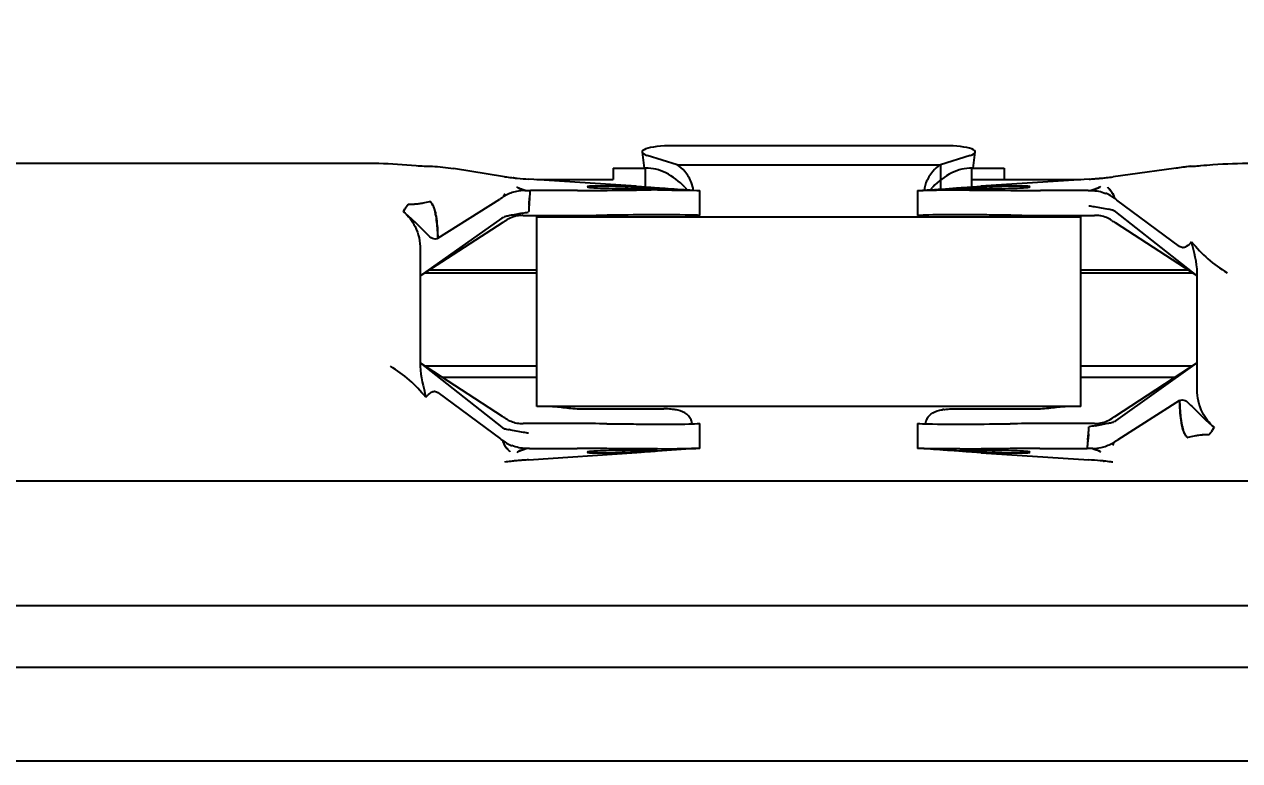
# Model space of a CAD drawing. Header units: millimetres. Extents: x 14017 to 18361, y 6223 to 10695.
# Drawn here: x 14682.3 to 14760.5, y 9711.5 to 9758.9 of the extents above; entities that cross this region are included whole.
import ezdxf

# ---------------------------------------------------------------- set-up
doc = ezdxf.new("R2010")
doc.units = ezdxf.units.MM
doc.header["$LTSCALE"] = 384.175
doc.header["$PDMODE"] = 3
doc.header["$PDSIZE"] = 8
doc.layers.get('0').update_dxf_attribs({"linetype": 'CONTINUOUS'})
doc.layers.get('Defpoints').update_dxf_attribs({"linetype": 'CONTINUOUS'})
doc.styles.get("Standard").update_dxf_attribs({"font": 'calibri.ttf'})
doc.dimstyles.get("Standard").update_dxf_attribs({"dimtxt": 43.75, "dimasz": 43.75, "dimexe": 1.5, "dimexo": 1, "dimtad": 1, "dimdsep": 46, "dimtxsty": 'Standard', "dimblk": '_FILLED', "dimblk1": '_FILLED', "dimblk2": '_FILLED', "dimcen": 0.09, "dimazin": 2, "dimtol": 1, "dimtp": 0.01, "dimtm": 0.01, "dimtfac": 1, "dimtofl": 0, "dimtmove": 0, "dimatfit": 3, "dimldrblk": '_FILLED', "dimfxl": 1, "dimtolj": 1, "dimarcsym": 0})

# ---------------------------------------------------------------- blocks, each defined once
blk = doc.blocks.new('_FILLED')
at = {"color": 0, "linetype": 'ByBlock'}
blk.add_solid([(0, 0), (-1, 0.2143), (-1, -0.2143)], dxfattribs=at)
blk = doc.blocks.new('*D318')
at = {"color": 0, "lineweight": -2}
for p, q in [((14731.806, 10042.935), (14116.23, 10042.935)), ((14117.73, 9999.185), (14117.73, 9045.253)), ((14117.73, 8045.445), (14117.73, 8999.378)), ((14306.545, 8001.695), (14116.23, 8001.695))]:
    blk.add_line(p, q, dxfattribs=at)
at = {"layer": 'Defpoints', "color": 0}
for p in [(14732.806, 10042.935), (14117.73, 8001.695), (14307.545, 8001.695)]:
    blk.add_point(p, dxfattribs=at)
at = {"color": 0, "linetype": 'ByBlock', "lineweight": -2, "xscale": 43.75, "yscale": 43.75, "zscale": 43.75}
for p, rotation in [((14117.73, 10042.935), 90), ((14117.73, 8001.695), 270)]:
    blk.add_blockref('_FILLED', p, dxfattribs=dict(at, rotation=rotation))
at = {"color": 0, "insert": (14117.73, 9022.315), "char_height": 43.75, "attachment_point": 5}
blk.add_mtext('\\A1;\\A1;C', dxfattribs=at)

msp = doc.modelspace()

# ---------------------------------------------------------------- linework, layer by layer
at = {"linetype": 'Continuous'}
for p, q in [((14741.56078, 9751.12212), (14724.05106, 9751.12212)), ((14722.08733, 9750.71012), (14722.21718, 9749.68502)), ((14724.3281, 9749.88245), (14722.41232, 9750.49463)), ((14743.19952, 9750.49463), (14741.28375, 9749.88245)), ((14743.39466, 9749.68502), (14743.52451, 9750.71012)), ((14630.46197, 9749.99762), (14704.27595, 9749.99762)), ((14713.23208, 9749.12705), (14709.93146, 9749.6566)), ((14720.21959, 9749.68502), (14720.22013, 9748.93502)), ((14720.21961, 9749.68502), (14722.30438, 9749.68502)), ((14722.30444, 9748.46764), (14722.30451, 9749.68502)), ((14724.3281, 9749.88245), (14741.28375, 9749.88245)), ((14741.28393, 9749.88242), (14741.28393, 9748.32695)), ((14743.30741, 9748.46721), (14743.30748, 9749.68502)), ((14743.30763, 9749.68502), (14745.39237, 9749.68502)), ((14745.39239, 9749.68502), (14745.39177, 9748.93502)), ((14757.38631, 9749.80214), (14752.39508, 9749.11598)), ((14713.82645, 9749.04765), (14713.78633, 9749.05217)), ((14721.70301, 9748.50853), (14714.7866, 9748.96963)), ((14715.30565, 9748.93502), (14720.22013, 9748.93502)), ((14725.35971, 9748.38567), (14725.26257, 9748.73941)), ((14740.34927, 9748.73941), (14740.25212, 9748.38567)), ((14743.31739, 9748.93502), (14750.30619, 9748.93502)), ((14750.8475, 9748.97111), (14743.87332, 9748.50617)), ((14751.81279, 9749.04907), (14751.80617, 9749.03458)), ((14717.92995, 9748.23502), (14714.89498, 9748.23502)), ((14719.83867, 9748.24591), (14720.81268, 9748.25535)), ((14720.81268, 9748.25535), (14721.28704, 9748.25985)), ((14721.28704, 9748.25985), (14721.71661, 9748.26356)), ((14725.3521, 9748.25987), (14725.63287, 9748.24371)), ((14725.35931, 9748.25933), (14725.80479, 9748.23506)), ((14725.80479, 9748.23505), (14725.80563, 9748.23502)), ((14725.80563, 9746.63502), (14725.80563, 9748.23502)), ((14739.80621, 9748.23502), (14739.80621, 9746.63502)), ((14742.53843, 9748.27126), (14742.80592, 9748.2706)), ((14744.79706, 9748.25586), (14745.80622, 9748.24597)), ((14750.78089, 9748.23502), (14747.71495, 9748.23502)), ((14751.23531, 9748.32729), (14751.22939, 9748.32516)), ((14751.23531, 9748.32729), (14751.22972, 9748.3252)), ((14752.17954, 9748.29458), (14752.17286, 9748.30212)), ((14708.94139, 9745.15847), (14712.92376, 9747.67321)), ((14712.9981, 9747.72458), (14712.92324, 9747.67784)), ((14714.84297, 9747.71244), (14714.81444, 9747.43344)), ((14714.84268, 9747.71247), (14714.84758, 9747.76109)), ((14714.84296, 9747.71244), (14714.84758, 9747.76109)), ((14756.67024, 9744.64262), (14752.63577, 9747.62235)), ((14713.04268, 9746.46442), (14707.80564, 9742.73502)), ((14714.35611, 9746.77317), (14714.39098, 9746.77932)), ((14714.77607, 9746.63506), (14714.84755, 9746.63502)), ((14714.84755, 9746.63502), (14717.92995, 9746.63502)), ((14715.30592, 9734.33502), (14715.30592, 9746.53502)), ((14715.30592, 9746.53502), (14750.30592, 9746.53502)), ((14742.80665, 9746.67061), (14742.53833, 9746.67127)), ((14745.80622, 9746.64597), (14744.79614, 9746.65587)), ((14747.71495, 9746.63502), (14750.63464, 9746.63502)), ((14750.30592, 9734.33502), (14750.30592, 9746.53502)), ((14757.80621, 9742.73502), (14752.56916, 9746.87191)), ((14707.80564, 9742.73502), (14713.12936, 9746.19545)), ((14757.8062, 9742.73502), (14752.53975, 9746.15823)), ((14707.80565, 9744.44013), (14707.80564, 9742.94328)), ((14707.80564, 9742.94328), (14707.80564, 9736.92677)), ((14708.11333, 9742.93502), (14715.30592, 9742.93502)), ((14715.30592, 9743.10169), (14708.36974, 9743.10169)), ((14757.2421, 9743.10169), (14750.30592, 9743.10169)), ((14750.30592, 9742.93502), (14757.49851, 9742.93502)), ((14757.80621, 9736.92677), (14757.80621, 9742.94328)), ((14707.80564, 9737.13502), (14713.04268, 9732.99814)), ((14707.80564, 9737.13502), (14713.0721, 9733.71182)), ((14757.80621, 9737.13502), (14752.48248, 9733.6746)), ((14752.56916, 9733.40563), (14757.80621, 9737.13502)), ((14715.30592, 9736.93502), (14708.11333, 9736.93502)), ((14715.30592, 9736.20169), (14709.24153, 9736.20169)), ((14757.49851, 9736.93502), (14750.30592, 9736.93502)), ((14756.37031, 9736.20169), (14750.30592, 9736.20169)), ((14757.8062, 9735.42991), (14757.8062, 9736.92677)), ((14708.9416, 9735.22743), (14712.97607, 9732.2477)), ((14756.67045, 9734.71158), (14752.68809, 9732.19684)), ((14750.30592, 9734.33502), (14715.30592, 9734.33502)), ((14718.30592, 9734.18106), (14723.47319, 9734.18106)), ((14742.13865, 9734.18106), (14747.30592, 9734.18106)), ((14717.89689, 9733.23502), (14714.9772, 9733.23502)), ((14719.80562, 9733.22408), (14720.8157, 9733.21418)), ((14722.8052, 9733.19944), (14723.07351, 9733.19878)), ((14725.80563, 9731.63502), (14725.80563, 9733.23502)), ((14739.80621, 9733.23502), (14739.80621, 9731.63502)), ((14750.76429, 9733.23502), (14747.6819, 9733.23502)), ((14750.83577, 9733.23499), (14750.76429, 9733.23502)), ((14751.25574, 9733.09688), (14751.22086, 9733.09073)), ((14750.76887, 9732.15761), (14750.79741, 9732.43661)), ((14713.43231, 9731.57547), (14713.43899, 9731.56793)), ((14714.37654, 9731.54276), (14714.38245, 9731.54488)), ((14714.37654, 9731.54276), (14714.38213, 9731.54485)), ((14714.83095, 9731.63502), (14717.89689, 9731.63502)), ((14720.81478, 9731.61419), (14719.80562, 9731.62408)), ((14723.07342, 9731.59878), (14722.80592, 9731.59944)), ((14739.80705, 9731.635), (14739.80621, 9731.63502)), ((14744.3248, 9731.6102), (14743.89524, 9731.60649)), ((14744.79917, 9731.61469), (14744.3248, 9731.6102)), ((14745.77317, 9731.62414), (14744.79917, 9731.61469)), ((14747.6819, 9731.63502), (14750.71686, 9731.63502)), ((14750.76889, 9732.15761), (14750.76426, 9732.10896)), ((14750.76917, 9732.15758), (14750.76426, 9732.10896)), ((14752.61375, 9732.14546), (14752.6886, 9732.1922)), ((14713.79905, 9730.82098), (14713.80567, 9730.83547)), ((14714.76435, 9730.89894), (14721.73853, 9731.36388)), ((14743.90883, 9731.36152), (14750.82525, 9730.90042)), ((14751.78539, 9730.82239), (14751.82552, 9730.81787)), ((14837.78479, 9729.53502), (14627.82705, 9729.53502)), ((14626.30592, 9721.53502), (14839.30592, 9721.53502)), ((14839.30592, 9717.53502), (14626.30592, 9717.53502)), ((14625.80592, 9711.53502), (14839.80592, 9711.53502))]:
    msp.add_line(p, q, dxfattribs=at)
msp.add_lwpolyline([(14725.63287, 9748.24371), (14725.76017, 9748.23715), (14725.80479, 9748.23505)], dxfattribs=at)
for centre, radius, start, end in [((14708.15154, 9755.75779), 5.94592, 264.0805383, 269.1087029), ((14757.42286, 9755.78098), 5.97493, 271.4451722, 276.0227292), ((14747.43424, 9799.50208), 50.64612, 273.8643367, 274.2639575), ((14748.05904, 9790.74688), 41.86873, 273.818721, 274.3023109), ((14748.94999, 9778.80655), 29.89518, 274.3160562, 274.745283), ((14748.8884, 9779.59548), 30.68654, 274.3201309, 274.7383128), ((14748.77542, 9780.92744), 32.02324, 274.7426338, 274.9120836), ((14749.07586, 9777.31711), 28.40046, 274.7411031, 274.9320721), ((14749.83792, 9768.81079), 19.86013, 274.8512462, 275.7066787), ((14749.53962, 9772.04673), 23.10973, 274.9099581, 275.6449886), ((14714.40683, 9745.86658), 2.32908, 118.4098639, 122.8020448), ((14714.10592, 9747.50173), 1.01369, 153.1351224, 157.3288583), ((14714.08306, 9747.51221), 0.98853, 153.0782586, 157.3792326), ((14714.05703, 9747.52703), 0.95863, 148.4736666, 153.1636897), ((14714.09184, 9747.50771), 0.9984, 148.5739665, 153.0762641), ((14714.59677, 9745.51309), 2.73037, 102.7928453, 118.3865097), ((14714.53355, 9745.7751), 2.46087, 89.6958546, 102.7080478), ((14714.31317, 9748.76496), 0.41373, 240.4597056, 242.6990494), ((14717.35997, 9757.27735), 9.46023, 251.1964032, 251.554), ((14714.88978, 9813.06246), 64.82743, 269.6967064, 270.0045996), ((14575.94294, 9761.79666), 139.61226, 354.2100969, 354.4256212), ((14717.70336, 9953.82737), 205.59247, 270.0631461, 270.5950924), ((14723.24224, 9903.79129), 155.44935, 269.1017412, 269.3758721), ((14717.83776, 9676.34947), 72.19743, 87.0719376, 87.6440353), ((14717.32946, 9666.03489), 82.52452, 86.6713938, 87.0853031), ((14723.85455, 9954.65385), 206.31557, 269.3597013, 269.542533), ((14723.72856, 9506.17762), 242.09429, 90.2551365, 90.4761692), ((14723.35075, 9584.06851), 164.2025, 90.095425, 90.2443329), ((14723.79598, 9748.18536), 1.57649, 2.8081567, 7.2996511), ((14741.81296, 9748.18632), 1.57348, 172.7216758, 177.2065231), ((14741.75909, 9954.4703), 206.13202, 270.4568019, 270.640351), ((14748.28475, 9665.99182), 82.56765, 92.9134226, 93.3227074), ((14742.3689, 9903.84512), 155.50318, 270.6241431, 270.8979832), ((14747.77298, 9676.37412), 72.17275, 92.3559006, 92.9266003), ((14747.94044, 9952.47248), 204.23766, 269.4012664, 269.9367414), ((14750.86156, 9778.53832), 30.30324, 269.8462222, 270.2416236), ((14751.10834, 9749.14647), 0.81389, 293.2728281, 295.7231855), ((14751.22081, 9748.91804), 0.559, 295.4384477, 296.9764934), ((14751.18357, 9748.989), 0.63937, 295.7744448, 297.1009588), ((14750.98033, 9745.72752), 2.50909, 65.8831794, 68.0530961), ((14750.98516, 9745.73908), 2.49656, 53.0316094, 65.8760415), ((14751.33036, 9747.45489), 1.19343, 29.753543, 30.2588159), ((14708.04748, 9746.35897), 1.41043, 141.9724016, 142.7475571), ((14707.99865, 9746.39692), 1.3485, 139.7714492, 142.7762539), ((14707.97343, 9746.41736), 1.31613, 139.7400465, 141.9890622), ((14707.86647, 9746.50891), 1.17526, 136.3801963, 139.7778011), ((14707.76331, 9746.60689), 1.03298, 133.3955587, 136.3667983), ((14707.11, 9752.12259), 4.76545, 269.322205, 270.8199211), ((14707.11024, 9752.1265), 4.76935, 269.3201056, 271.5719718), ((14707.10986, 9752.13419), 4.77706, 270.8195449, 271.5694595), ((14707.1099, 9752.14056), 4.78341, 271.5713369, 273.4862188), ((14707.1099, 9752.13743), 4.78031, 273.4883518, 275.5766361), ((14707.11001, 9752.13907), 4.78192, 273.486008, 274.8571402), ((14707.11058, 9752.13228), 4.7751, 274.8572335, 275.5746196), ((14707.11322, 9752.10559), 4.74829, 275.5741621, 278.9107227), ((14707.11348, 9752.10508), 4.74775, 275.5716852, 278.9084789), ((14707.12227, 9752.04793), 4.68993, 278.910556, 280.7819527), ((14707.122, 9752.04851), 4.69054, 278.9127956, 280.7840342), ((14707.14651, 9751.92794), 4.56752, 280.7647396, 286.0823589), ((14707.14624, 9751.92856), 4.56818, 280.766822, 286.0853543), ((14708.13987, 9747.15759), 0.46859, 51.1927909, 54.5240063), ((14714.09658, 9747.50701), 1.00301, 157.4021336, 161.5593093), ((14726.5472, 9746.3661), 11.78055, 175.4600573, 177.6621978), ((14728.52445, 9746.18584), 13.76608, 174.8004809, 175.3796879), ((14708.43895, 9746.08791), 1.88667, 147.0543799, 149.1255641), ((14708.41958, 9746.10151), 1.86308, 147.079161, 148.8326659), ((14720.81651, 9711.93448), 35.43429, 102.2203058, 102.4212344), ((14721.33689, 9709.52971), 37.89472, 102.0273836, 102.2196584), ((14721.80741, 9707.32469), 40.14938, 101.8429244, 102.0283895), ((14718.82273, 9721.64557), 25.5208, 101.0018972, 101.8831889), ((14718.4365, 9723.93912), 23.19576, 100.1316724, 101.1465586), ((14714.83641, 9816.91825), 70.28322, 269.6577579, 269.9508093), ((14717.70356, 9952.22726), 205.59243, 270.0630904, 270.5950367), ((14747.94021, 9950.87258), 204.23768, 269.401331, 269.936806), ((14750.64626, 9815.41854), 68.78351, 269.9903175, 270.4531721), ((14751.2051, 9744.55063), 2.08659, 88.8872354, 90.406802), ((14751.20649, 9744.58082), 2.05639, 80.2056514, 88.9095704), ((14751.21614, 9744.64367), 1.99281, 78.9104661, 80.1716189), ((14744.21657, 9709.0248), 38.81086, 77.8283174, 78.2829339), ((14723.65413, 9730.87738), 3.29435, 80.5731363, 81.9215001), ((14741.95628, 9730.88638), 3.28523, 98.1604632, 99.4253325), ((14714.3957, 9735.22638), 1.99281, 258.9104661, 260.1716189), ((14714.40535, 9735.28923), 2.05639, 260.2056514, 268.9095704), ((14714.40674, 9735.31942), 2.08659, 268.8872354, 270.406802), ((14714.96558, 9664.45151), 68.78351, 89.9903175, 90.4531721), ((14717.67163, 9528.99747), 204.23768, 89.401331, 89.936806), ((14723.97909, 9732.95188), 1.3562, 13.6375664, 16.187751), ((14722.23526, 9732.52755), 3.1509, 12.6802759, 13.659616), ((14743.37807, 9732.52718), 3.15244, 166.3403807, 167.3177392), ((14741.63277, 9732.95188), 1.35621, 163.812755, 166.3624247), ((14747.90828, 9527.64279), 205.59243, 90.0630904, 90.5950367), ((14750.77543, 9662.9518), 70.28322, 89.6577579, 89.9508093), ((14747.17535, 9755.93093), 23.19576, 280.1316724, 281.1465586), ((14746.78911, 9758.22448), 25.5208, 281.0018972, 281.8831889), ((14743.80444, 9772.54536), 40.14938, 281.8429244, 282.0283895), ((14744.27495, 9770.34034), 37.89472, 282.0273836, 282.2196584), ((14744.79533, 9767.93557), 35.43429, 282.2203058, 282.4212344), ((14721.39527, 9770.84525), 38.81086, 257.8283174, 258.2829339), ((14737.0874, 9733.68421), 13.76608, 354.8004809, 355.3796879), ((14739.06464, 9733.50395), 11.78055, 355.4600573, 357.6621978), ((14757.47197, 9732.71246), 0.46859, 231.1927909, 234.5240063), ((14758.4656, 9727.94148), 4.56818, 100.766822, 106.0853543), ((14758.46533, 9727.94211), 4.56752, 100.7647396, 106.0823589), ((14758.48985, 9727.82154), 4.69054, 98.9127956, 100.7840342), ((14758.48958, 9727.82212), 4.68993, 98.910556, 100.7819527), ((14758.49862, 9727.76446), 4.74829, 95.5741621, 98.9107227), ((14758.49836, 9727.76497), 4.74775, 95.5716852, 98.9084789), ((14758.50194, 9727.73261), 4.78031, 93.4883518, 95.576636), ((14758.50126, 9727.73777), 4.7751, 94.8572335, 95.5746196), ((14758.50183, 9727.73098), 4.78192, 93.486008, 94.8571402), ((14758.50194, 9727.72949), 4.78341, 91.5713369, 93.4862188), ((14758.50161, 9727.74355), 4.76935, 89.3201056, 91.5719718), ((14758.50198, 9727.73586), 4.77706, 90.8195449, 91.5694595), ((14758.50184, 9727.74746), 4.76545, 89.322205, 90.8199211), ((14757.84854, 9733.26316), 1.03298, 313.3955587, 316.3667983), ((14757.74537, 9733.36114), 1.17526, 316.3801963, 319.7778011), ((14757.61319, 9733.47312), 1.3485, 319.7714492, 322.7762539), ((14757.63841, 9733.45268), 1.31613, 319.7400465, 321.9890622), ((14757.56436, 9733.51108), 1.41043, 321.9724016, 322.7475571), ((14757.1729, 9733.78213), 1.88667, 327.0543799, 329.1255641), ((14757.19227, 9733.76854), 1.86308, 327.079161, 328.8326659), ((14714.62668, 9734.13097), 2.49656, 233.0316094, 245.8760415), ((14714.28148, 9732.41516), 1.19343, 209.753543, 210.2588159), ((14714.63151, 9734.14252), 2.50909, 245.8831794, 248.0530961), ((14714.75028, 9701.33173), 30.30324, 89.8462222, 90.2416236), ((14717.6714, 9527.39757), 204.23766, 89.4012664, 89.9367414), ((14723.24294, 9576.02493), 155.50318, 90.6241431, 90.8979832), ((14723.85275, 9525.39974), 206.13202, 90.4568019, 90.640351), ((14742.26109, 9895.80154), 164.2025, 270.095425, 270.2443329), ((14741.88328, 9973.69242), 242.09429, 270.2551365, 270.4761692), ((14741.7573, 9525.2162), 206.31557, 89.3597013, 89.542533), ((14742.3696, 9576.07876), 155.44935, 89.1017412, 89.3758721), ((14747.90848, 9526.04268), 205.59247, 90.0631461, 90.5950924), ((14750.72207, 9666.80759), 64.82743, 89.6967064, 90.0045996), ((14889.6689, 9718.07339), 139.61226, 174.2100969, 174.4256212), ((14751.0783, 9734.09495), 2.46087, 269.6958546, 282.7080478), ((14748.25187, 9722.5927), 9.46023, 71.1964032, 71.554), ((14751.29867, 9731.10509), 0.41373, 60.4597056, 62.6990494), ((14751.01507, 9734.35695), 2.73037, 282.7928453, 298.3865096), ((14751.20501, 9734.00347), 2.32908, 298.4098639, 302.8020448), ((14751.52, 9732.36234), 0.9984, 328.5739665, 333.0762641), ((14751.55482, 9732.34302), 0.95863, 328.4736666, 333.1636897), ((14751.52878, 9732.35784), 0.98853, 333.0782586, 337.3792326), ((14751.50592, 9732.36832), 1.01369, 333.1351224, 337.3288583), ((14751.51526, 9732.36304), 1.00301, 337.4021336, 341.5593093), ((14716.07222, 9707.82332), 23.10973, 94.9099581, 95.6449886), ((14715.77392, 9711.05926), 19.86013, 94.8512462, 95.7066787), ((14716.53598, 9702.55294), 28.40046, 94.7411031, 94.9320721), ((14716.83642, 9698.94261), 32.02324, 94.7426338, 94.9120836), ((14714.42827, 9730.88105), 0.63937, 115.7744448, 117.1009588), ((14714.39103, 9730.95201), 0.559, 115.4384477, 116.9764934), ((14714.5035, 9730.72357), 0.81389, 113.2728281, 115.7231855), ((14716.72344, 9700.27456), 30.68654, 94.3201309, 94.7383128), ((14716.66185, 9701.0635), 29.89518, 94.3160562, 94.745283), ((14717.5528, 9689.12317), 41.86873, 93.818721, 94.3023109), ((14718.17761, 9680.36797), 50.64612, 93.8643367, 94.2639575), ((14717.83886, 9803.49593), 72.17275, 272.3559006, 272.9266003), ((14717.3271, 9813.87823), 82.56765, 272.9134226, 273.3227074), ((14748.28238, 9813.83516), 82.52452, 266.6713938, 267.0853031), ((14747.77408, 9803.52058), 72.19743, 267.0719376, 267.6440353)]:
    msp.add_arc(centre, radius, start, end, dxfattribs=at)
for centre, major_axis, start_param, end_param in [((14724.10332, 9750.7101), (2.01666, -0.01114), 1.59783773, 3.7189719), ((14741.50853, 9750.7101), (2.01666, 0.01114), -0.57737925, 1.54375492)]:
    msp.add_ellipse(centre, major_axis=major_axis, ratio=0.20423209, start_param=start_param, end_param=end_param, dxfattribs=at)
for points, knots in [([(14704.27595, 9749.99762), (14704.56486, 9749.99761), (14705.65367, 9749.98555), (14706.74256, 9749.9259), (14707.53834, 9749.8436)], [0, 0, 0, 0, 0.26531562, 1, 1, 1, 1]), ([(14708.05905, 9749.81259), (14708.2329, 9749.80993), (14708.85917, 9749.78958), (14709.48445, 9749.72834), (14709.93146, 9749.6566)], [0, 0, 0, 0, 0.27747835, 1, 1, 1, 1]), ([(14724.8198, 9748.45764), (14724.46926, 9748.82278), (14723.87973, 9749.28936), (14722.97988, 9749.63023), (14722.52831, 9749.68398), (14722.3043, 9749.68502)], [0, 0, 0, 0, 0.52968955, 0.76557833, 1, 1, 1, 1]), ([(14725.26257, 9748.73941), (14725.1461, 9748.9981), (14724.90259, 9749.43801), (14724.52197, 9749.78865), (14724.3281, 9749.88245)], [0, 0, 0, 0, 0.56845659, 1, 1, 1, 1]), ([(14741.28375, 9749.88245), (14741.08987, 9749.78865), (14740.70925, 9749.43801), (14740.46574, 9748.9981), (14740.34927, 9748.73941)], [0, 0, 0, 0, 0.43154341, 1, 1, 1, 1]), ([(14743.30763, 9749.68502), (14742.86499, 9749.68315), (14741.90592, 9749.43532), (14741.1451, 9748.82552), (14740.79205, 9748.45756)], [0, 0, 0, 0, 0.46467317, 1, 1, 1, 1]), ([(14758.04977, 9749.83905), (14758.30486, 9749.86591), (14759.40418, 9749.96351), (14760.50862, 9749.9976), (14761.35563, 9749.99762)], [0, 0, 0, 0, 0.23244302, 1, 1, 1, 1]), ([(14713.23208, 9749.12705), (14713.27266, 9749.12055), (14713.45694, 9749.0928), (14713.64191, 9749.07001), (14713.78606, 9749.05217)], [0, 0, 0, 0, 0.22053106, 1, 1, 1, 1]), ([(14713.82619, 9749.04767), (14713.89973, 9749.04029), (14714.21951, 9749.01009), (14714.53984, 9748.98609), (14714.78658, 9748.96963)], [0, 0, 0, 0, 0.23010615, 1, 1, 1, 1]), ([(14751.81279, 9749.04911), (14751.86644, 9749.05472), (14752.06074, 9749.07514), (14752.25497, 9749.09672), (14752.39508, 9749.11598)], [0, 0, 0, 0, 0.27610838, 1, 1, 1, 1]), ([(14714.03405, 9748.47548), (14714.03981, 9748.46194), (14714.06271, 9748.43416), (14714.09195, 9748.41496), (14714.1094, 9748.40497)], [0, 0, 0, 0, 0.42255047, 1, 1, 1, 1]), ([(14714.10919, 9748.40501), (14714.09173, 9748.41491), (14714.06255, 9748.43419), (14714.03993, 9748.46202), (14714.03406, 9748.47548)], [0, 0, 0, 0, 0.57741728, 1, 1, 1, 1]), ([(14714.1094, 9748.40497), (14714.11597, 9748.40121), (14714.12982, 9748.39376), (14714.14395, 9748.38687), (14714.15133, 9748.38342)], [0, 0, 0, 0, 0.48184768, 1, 1, 1, 1]), ([(14714.15243, 9748.38339), (14714.14741, 9748.38565), (14714.13767, 9748.39015), (14714.12805, 9748.39491), (14714.12341, 9748.39731)], [0, 0, 0, 0, 0.5129658, 1, 1, 1, 1]), ([(14718.55567, 9748.47798), (14718.55557, 9748.46232), (14718.64223, 9748.45807), (14718.74283, 9748.4334), (14718.96255, 9748.42116), (14719.3601, 9748.39544), (14719.98931, 9748.37655), (14720.51821, 9748.36561), (14720.80552, 9748.36104)], [0, 0, 0, 0, 0.02081287, 0.07808968, 0.17047411, 0.29457514, 0.61804824, 1, 1, 1, 1]), ([(14720.80564, 9748.48587), (14720.51872, 9748.49761), (14719.99025, 9748.51508), (14719.36088, 9748.52608), (14718.96303, 9748.51804), (14718.74293, 9748.51475), (14718.64262, 9748.49475), (14718.55577, 9748.4934), (14718.55567, 9748.47798)], [0, 0, 0, 0, 0.38210799, 0.70590307, 0.83009414, 0.92238065, 0.97948194, 1, 1, 1, 1]), ([(14721.70301, 9748.50853), (14721.81611, 9748.50099), (14722.25081, 9748.47169), (14722.68544, 9748.44136), (14723.00698, 9748.41876)], [0, 0, 0, 0, 0.26016553, 1, 1, 1, 1]), ([(14723.05558, 9748.35013), (14723.05593, 9748.37135), (14722.92338, 9748.3442), (14722.78896, 9748.39218), (14722.47236, 9748.39287), (14722.2514, 9748.4126), (14722.12104, 9748.42018)], [0, 0, 0, 0, 0.06789957, 0.2655543, 0.58213726, 1, 1, 1, 1]), ([(14722.20728, 9748.34485), (14722.32618, 9748.34391), (14722.52725, 9748.34822), (14722.81443, 9748.32912), (14722.93675, 9748.3632), (14723.05527, 9748.33123), (14723.05558, 9748.35013)], [0, 0, 0, 0, 0.42033861, 0.73670859, 0.9331728, 1, 1, 1, 1]), ([(14723.00698, 9748.41876), (14723.25513, 9748.40133), (14724.03909, 9748.34607), (14724.82312, 9748.29133), (14725.35931, 9748.25933)], [0, 0, 0, 0, 0.31653293, 1, 1, 1, 1]), ([(14723.07728, 9748.27078), (14723.42418, 9748.27135), (14724.33368, 9748.2687), (14725.24349, 9748.25902), (14725.80563, 9748.23502)], [0, 0, 0, 0, 0.38139895, 1, 1, 1, 1]), ([(14739.80621, 9748.23502), (14740.04868, 9748.23502), (14740.95882, 9748.28223), (14741.87004, 9748.27233), (14742.53843, 9748.27126)], [0, 0, 0, 0, 0.26619858, 1, 1, 1, 1]), ([(14739.80621, 9748.23502), (14739.82704, 9748.23599), (14739.97107, 9748.24307), (14740.11503, 9748.2513), (14740.23817, 9748.25865)], [0, 0, 0, 0, 0.14459377, 1, 1, 1, 1]), ([(14740.23817, 9748.25865), (14740.37639, 9748.26689), (14741.14706, 9748.31531), (14741.91727, 9748.37064), (14742.54943, 9748.41503)], [0, 0, 0, 0, 0.17931768, 1, 1, 1, 1]), ([(14742.54943, 9748.41503), (14742.65481, 9748.42243), (14743.09607, 9748.45337), (14743.53737, 9748.48377), (14743.87332, 9748.50617)], [0, 0, 0, 0, 0.23883011, 1, 1, 1, 1]), ([(14743.49915, 9748.42066), (14743.36769, 9748.41303), (14743.14481, 9748.39314), (14742.8254, 9748.39251), (14742.68973, 9748.34406), (14742.55592, 9748.37155), (14742.55627, 9748.35014)], [0, 0, 0, 0, 0.41766115, 0.73429112, 0.9320603, 1, 1, 1, 1]), ([(14742.55627, 9748.35014), (14742.55657, 9748.33128), (14742.6748, 9748.36315), (14742.7968, 9748.32915), (14743.08329, 9748.34819), (14743.28388, 9748.3439), (14743.4025, 9748.34484)], [0, 0, 0, 0, 0.06681288, 0.26325291, 0.57961758, 1, 1, 1, 1]), ([(14742.80592, 9748.2706), (14742.96314, 9748.27008), (14743.62686, 9748.26693), (14744.29057, 9748.26084), (14744.79706, 9748.25586)], [0, 0, 0, 0, 0.23686929, 1, 1, 1, 1]), ([(14747.05617, 9748.47798), (14747.05608, 9748.49339), (14746.96923, 9748.49475), (14746.86895, 9748.51475), (14746.64885, 9748.51804), (14746.251, 9748.52608), (14745.62161, 9748.51508), (14745.09313, 9748.49761), (14744.8062, 9748.48587)], [0, 0, 0, 0, 0.02051187, 0.07760533, 0.16988529, 0.29407731, 0.617887, 1, 1, 1, 1]), ([(14744.80632, 9748.36103), (14745.09365, 9748.36561), (14745.62257, 9748.37655), (14746.25179, 9748.39544), (14746.64933, 9748.42116), (14746.86903, 9748.4334), (14746.96963, 9748.45807), (14747.05626, 9748.46232), (14747.05617, 9748.47798)], [0, 0, 0, 0, 0.38197825, 0.70544569, 0.82954608, 0.92191888, 0.97918956, 1, 1, 1, 1]), ([(14751.12795, 9748.29043), (14751.1445, 9748.29634), (14751.17824, 9748.30789), (14751.21205, 9748.31926), (14751.22918, 9748.32505)], [0, 0, 0, 0, 0.49292912, 1, 1, 1, 1]), ([(14752.04386, 9748.4485), (14752.05018, 9748.43832), (14752.09192, 9748.38367), (14752.14101, 9748.33558), (14752.17942, 9748.29402)], [0, 0, 0, 0, 0.17474358, 1, 1, 1, 1]), ([(14706.92481, 9747.21274), (14706.91287, 9747.19705), (14706.8892, 9747.16457), (14706.86678, 9747.13122), (14706.85566, 9747.11406)], [0, 0, 0, 0, 0.49094954, 1, 1, 1, 1]), ([(14706.85567, 9747.11397), (14706.86681, 9747.13114), (14706.88926, 9747.16449), (14706.91293, 9747.19698), (14706.92487, 9747.21267)], [0, 0, 0, 0, 0.509349, 1, 1, 1, 1]), ([(14707.05362, 9747.35747), (14707.03899, 9747.34369), (14707.00997, 9747.3146), (14706.98263, 9747.28393), (14706.96907, 9747.26792)], [0, 0, 0, 0, 0.48928115, 1, 1, 1, 1]), ([(14708.41193, 9747.53922), (14708.41664, 9747.53584), (14708.42628, 9747.52921), (14708.43565, 9747.52219), (14708.44015, 9747.51837)], [0, 0, 0, 0, 0.49533253, 1, 1, 1, 1]), ([(14708.64529, 9747.22578), (14708.63057, 9747.25851), (14708.57606, 9747.36752), (14708.50078, 9747.46871), (14708.43354, 9747.52274)], [0, 0, 0, 0, 0.2938407, 1, 1, 1, 1]), ([(14708.59925, 9747.31849), (14708.60889, 9747.30111), (14708.62784, 9747.26465), (14708.64492, 9747.22727), (14708.65328, 9747.2078)], [0, 0, 0, 0, 0.48401181, 1, 1, 1, 1]), ([(14708.79398, 9746.72084), (14708.78426, 9746.77039), (14708.7472, 9746.94194), (14708.69662, 9747.11163), (14708.64529, 9747.22578)], [0, 0, 0, 0, 0.28746237, 1, 1, 1, 1]), ([(14708.65328, 9747.2078), (14708.66068, 9747.19056), (14708.67515, 9747.15483), (14708.68834, 9747.11861), (14708.69482, 9747.09993)], [0, 0, 0, 0, 0.48681539, 1, 1, 1, 1]), ([(14713.17056, 9747.89244), (14713.16586, 9747.88118), (14713.1569, 9747.85862), (14713.14883, 9747.83574), (14713.14507, 9747.82429)], [0, 0, 0, 0, 0.50319787, 1, 1, 1, 1]), ([(14750.83523, 9747.26085), (14750.94573, 9747.24096), (14751.36826, 9747.17155), (14751.78902, 9747.09147), (14752.09826, 9747.02693)], [0, 0, 0, 0, 0.26221783, 1, 1, 1, 1]), ([(14706.72132, 9746.87242), (14707.03191, 9746.61292), (14707.60583, 9745.87042), (14707.80568, 9744.94459), (14707.80565, 9744.44013)], [0, 0, 0, 0, 0.44515946, 1, 1, 1, 1]), ([(14708.94139, 9745.15846), (14708.84064, 9745.09476), (14708.55058, 9745.11238), (14708.20363, 9745.47004), (14707.77346, 9745.90274), (14707.25728, 9746.41143), (14706.89992, 9746.72326), (14706.72134, 9746.87243)], [0, 0, 0, 0, 0.12345733, 0.25074133, 0.50885681, 0.75900824, 1, 1, 1, 1]), ([(14708.79391, 9746.72039), (14708.80474, 9746.66561), (14708.84896, 9746.417), (14708.87678, 9746.16573), (14708.89366, 9745.96985)], [0, 0, 0, 0, 0.22119993, 1, 1, 1, 1]), ([(14708.89368, 9745.96993), (14708.88733, 9746.04), (14708.86249, 9746.29129), (14708.82905, 9746.54205), (14708.79398, 9746.72084)], [0, 0, 0, 0, 0.27857476, 1, 1, 1, 1]), ([(14714.41659, 9746.63628), (14714.31411, 9746.6368), (14713.92587, 9746.61032), (14713.5463, 9746.46849), (14713.30717, 9746.31155)], [0, 0, 0, 0, 0.2637698, 1, 1, 1, 1]), ([(14716.3041, 9746.53502), (14716.47027, 9746.53635), (14716.82625, 9746.57375), (14717.18031, 9746.61749), (14717.37017, 9746.6371)], [0, 0, 0, 0, 0.46540868, 1, 1, 1, 1]), ([(14725.80563, 9746.63502), (14725.59854, 9746.64387), (14723.60993, 9746.69487), (14721.62039, 9746.66245), (14719.83867, 9746.64591)], [0, 0, 0, 0, 0.1042102, 1, 1, 1, 1]), ([(14742.53833, 9746.67127), (14741.86997, 9746.67234), (14740.95878, 9746.68222), (14740.04867, 9746.63502), (14739.80621, 9746.63502)], [0, 0, 0, 0, 0.73380182, 1, 1, 1, 1]), ([(14744.79614, 9746.65587), (14744.62292, 9746.65757), (14743.95976, 9746.66395), (14743.29659, 9746.66898), (14742.80665, 9746.67061)], [0, 0, 0, 0, 0.26121501, 1, 1, 1, 1]), ([(14748.24348, 9746.63703), (14748.43296, 9746.61762), (14748.78638, 9746.57354), (14749.14177, 9746.53635), (14749.30774, 9746.53502)], [0, 0, 0, 0, 0.53435978, 1, 1, 1, 1]), ([(14708.89366, 9745.96985), (14708.89907, 9745.90704), (14708.92293, 9745.63714), (14708.91477, 9745.36466), (14708.94139, 9745.15846)], [0, 0, 0, 0, 0.23265786, 1, 1, 1, 1]), ([(14708.94139, 9745.15846), (14708.93948, 9745.23087), (14708.92997, 9745.5017), (14708.91158, 9745.77219), (14708.89368, 9745.96993)], [0, 0, 0, 0, 0.26730089, 1, 1, 1, 1]), ([(14757.44965, 9744.93407), (14757.33825, 9744.82483), (14757.18868, 9744.6493), (14756.88516, 9744.52366), (14756.73347, 9744.59593), (14756.67017, 9744.64267)], [0, 0, 0, 0, 0.50680351, 0.74439161, 1, 1, 1, 1]), ([(14757.44964, 9744.93407), (14757.77999, 9744.54899), (14758.45675, 9743.78747), (14759.29989, 9743.21448), (14759.72551, 9742.94328)], [0, 0, 0, 0, 0.50132588, 1, 1, 1, 1]), ([(14708.1622, 9734.93598), (14707.83185, 9735.32105), (14707.15509, 9736.08258), (14706.31195, 9736.65557), (14705.88634, 9736.92677)], [0, 0, 0, 0, 0.50132588, 1, 1, 1, 1]), ([(14758.89052, 9732.99763), (14758.57993, 9733.25713), (14758.00601, 9733.99962), (14757.80616, 9734.92546), (14757.8062, 9735.42991)], [0, 0, 0, 0, 0.44515946, 1, 1, 1, 1]), ([(14708.1622, 9734.93598), (14708.27359, 9735.04521), (14708.42317, 9735.22075), (14708.72668, 9735.34639), (14708.87837, 9735.27412), (14708.94168, 9735.22738)], [0, 0, 0, 0, 0.50680351, 0.74439161, 1, 1, 1, 1]), ([(14756.67045, 9734.71159), (14756.77121, 9734.77529), (14757.06127, 9734.75767), (14757.40821, 9734.40001), (14757.83838, 9733.9673), (14758.35457, 9733.45862), (14758.71192, 9733.14678), (14758.8905, 9732.99762)], [0, 0, 0, 0, 0.12345733, 0.25074133, 0.50885681, 0.75900824, 1, 1, 1, 1]), ([(14756.71818, 9733.9002), (14756.71277, 9733.96301), (14756.68891, 9734.23291), (14756.69708, 9734.50539), (14756.67045, 9734.71159)], [0, 0, 0, 0, 0.23265786, 1, 1, 1, 1]), ([(14756.67045, 9734.71159), (14756.67236, 9734.63918), (14756.68187, 9734.36835), (14756.70026, 9734.09786), (14756.71816, 9733.90012)], [0, 0, 0, 0, 0.26730089, 1, 1, 1, 1]), ([(14716.3041, 9734.33502), (14716.44896, 9734.33387), (14716.75815, 9734.30444), (14717.42186, 9734.22151), (14717.94641, 9734.18106), (14718.30592, 9734.18106)], [0, 0, 0, 0, 0.21641425, 0.46293416, 1, 1, 1, 1]), ([(14724.11709, 9734.13904), (14724.06481, 9734.14647), (14723.85107, 9734.17185), (14723.63558, 9734.18106), (14723.47319, 9734.18106)], [0, 0, 0, 0, 0.24540141, 1, 1, 1, 1]), ([(14725.28151, 9733.32997), (14725.25295, 9733.42825), (14725.17292, 9733.6164), (14724.8919, 9733.92509), (14724.59012, 9734.03912), (14724.38696, 9734.08821)], [0, 0, 0, 0, 0.24968487, 0.4901195, 1, 1, 1, 1]), ([(14740.33033, 9733.32995), (14740.3589, 9733.42827), (14740.43896, 9733.61648), (14740.72013, 9733.92523), (14741.02203, 9734.03923), (14741.22527, 9734.08831)], [0, 0, 0, 0, 0.24967637, 0.49010448, 1, 1, 1, 1]), ([(14741.48995, 9734.13835), (14741.5426, 9734.14591), (14741.75792, 9734.17172), (14741.97503, 9734.18106), (14742.13865, 9734.18106)], [0, 0, 0, 0, 0.24533257, 1, 1, 1, 1]), ([(14747.30592, 9734.18106), (14747.66544, 9734.18106), (14748.19004, 9734.22114), (14748.85369, 9734.30465), (14749.16289, 9734.33387), (14749.30774, 9734.33502)], [0, 0, 0, 0, 0.53707234, 0.78360617, 1, 1, 1, 1]), ([(14756.71816, 9733.90012), (14756.72451, 9733.83005), (14756.74935, 9733.57876), (14756.78279, 9733.328), (14756.81786, 9733.14921)], [0, 0, 0, 0, 0.27857476, 1, 1, 1, 1]), ([(14756.81793, 9733.14966), (14756.8071, 9733.20444), (14756.76289, 9733.45304), (14756.73506, 9733.70431), (14756.71818, 9733.9002)], [0, 0, 0, 0, 0.22119993, 1, 1, 1, 1]), ([(14720.8157, 9733.21418), (14720.98893, 9733.21248), (14721.65208, 9733.2061), (14722.31525, 9733.20107), (14722.8052, 9733.19944)], [0, 0, 0, 0, 0.26121501, 1, 1, 1, 1]), ([(14723.07351, 9733.19878), (14723.74188, 9733.19771), (14724.65306, 9733.18782), (14725.56317, 9733.23502), (14725.80563, 9733.23502)], [0, 0, 0, 0, 0.73380182, 1, 1, 1, 1]), ([(14739.80621, 9733.23502), (14740.01331, 9733.22618), (14742.00191, 9733.17518), (14743.99145, 9733.20759), (14745.77317, 9733.22414)], [0, 0, 0, 0, 0.1042102, 1, 1, 1, 1]), ([(14751.19525, 9733.23376), (14751.29773, 9733.23324), (14751.68597, 9733.25973), (14752.06554, 9733.40156), (14752.30468, 9733.5585)], [0, 0, 0, 0, 0.2637698, 1, 1, 1, 1]), ([(14756.81786, 9733.14921), (14756.82758, 9733.09966), (14756.86464, 9732.92811), (14756.91522, 9732.75841), (14756.96655, 9732.64427)], [0, 0, 0, 0, 0.28746237, 1, 1, 1, 1]), ([(14714.77661, 9732.60919), (14714.66611, 9732.62909), (14714.24358, 9732.6985), (14713.82282, 9732.77857), (14713.51358, 9732.84312)], [0, 0, 0, 0, 0.26221783, 1, 1, 1, 1]), ([(14756.95857, 9732.66225), (14756.95117, 9732.67949), (14756.93669, 9732.71522), (14756.9235, 9732.75144), (14756.91702, 9732.77012)], [0, 0, 0, 0, 0.48681539, 1, 1, 1, 1]), ([(14757.0126, 9732.55156), (14757.00296, 9732.56894), (14756.98401, 9732.6054), (14756.96693, 9732.64277), (14756.95857, 9732.66225)], [0, 0, 0, 0, 0.48401181, 1, 1, 1, 1]), ([(14756.96655, 9732.64427), (14756.98128, 9732.61154), (14757.03578, 9732.50253), (14757.11106, 9732.40134), (14757.17831, 9732.3473)], [0, 0, 0, 0, 0.2938407, 1, 1, 1, 1]), ([(14757.19991, 9732.33083), (14757.1952, 9732.3342), (14757.18557, 9732.34083), (14757.17619, 9732.34786), (14757.17169, 9732.35168)], [0, 0, 0, 0, 0.49533253, 1, 1, 1, 1]), ([(14758.55822, 9732.51258), (14758.57285, 9732.52636), (14758.60187, 9732.55545), (14758.62922, 9732.58612), (14758.64278, 9732.60212)], [0, 0, 0, 0, 0.48928115, 1, 1, 1, 1]), ([(14758.75617, 9732.75608), (14758.74503, 9732.73891), (14758.72259, 9732.70556), (14758.69891, 9732.67307), (14758.68697, 9732.65738)], [0, 0, 0, 0, 0.509349, 1, 1, 1, 1]), ([(14758.68703, 9732.6573), (14758.69897, 9732.673), (14758.72264, 9732.70548), (14758.74506, 9732.73883), (14758.75618, 9732.75599)], [0, 0, 0, 0, 0.49094954, 1, 1, 1, 1]), ([(14713.56798, 9731.42155), (14713.56166, 9731.43172), (14713.51992, 9731.48637), (14713.47083, 9731.53447), (14713.43242, 9731.57603)], [0, 0, 0, 0, 0.17474358, 1, 1, 1, 1]), ([(14714.4839, 9731.57962), (14714.46734, 9731.57371), (14714.4336, 9731.56216), (14714.3998, 9731.55079), (14714.38266, 9731.545)], [0, 0, 0, 0, 0.49292912, 1, 1, 1, 1]), ([(14720.80552, 9731.50902), (14720.51819, 9731.50444), (14719.98928, 9731.4935), (14719.36005, 9731.47461), (14718.96251, 9731.44888), (14718.74281, 9731.43665), (14718.64221, 9731.41197), (14718.55558, 9731.40773), (14718.55567, 9731.39207)], [0, 0, 0, 0, 0.38197825, 0.70544569, 0.82954608, 0.92191888, 0.97918956, 1, 1, 1, 1]), ([(14722.80592, 9731.59944), (14722.64871, 9731.59997), (14721.98498, 9731.60312), (14721.32127, 9731.60921), (14720.81478, 9731.61419)], [0, 0, 0, 0, 0.23686929, 1, 1, 1, 1]), ([(14722.11269, 9731.44938), (14722.24415, 9731.45702), (14722.46703, 9731.4769), (14722.78644, 9731.47754), (14722.92211, 9731.52599), (14723.05592, 9731.4985), (14723.05558, 9731.51991)], [0, 0, 0, 0, 0.41766115, 0.73429112, 0.9320603, 1, 1, 1, 1]), ([(14723.05558, 9731.51991), (14723.05527, 9731.53876), (14722.93705, 9731.5069), (14722.81505, 9731.54089), (14722.52856, 9731.52185), (14722.32796, 9731.52615), (14722.20934, 9731.52521)], [0, 0, 0, 0, 0.06681288, 0.26325291, 0.57961758, 1, 1, 1, 1]), ([(14725.80563, 9731.63502), (14725.70765, 9731.63049), (14724.79264, 9731.57991), (14723.87869, 9731.51234), (14723.06241, 9731.45502)], [0, 0, 0, 0, 0.10704154, 1, 1, 1, 1]), ([(14725.80563, 9731.63502), (14725.56316, 9731.63502), (14724.65302, 9731.58782), (14723.74181, 9731.59771), (14723.07342, 9731.59878)], [0, 0, 0, 0, 0.26619858, 1, 1, 1, 1]), ([(14742.53457, 9731.59926), (14742.18766, 9731.5987), (14741.27816, 9731.60135), (14740.36836, 9731.61102), (14739.80621, 9731.63502)], [0, 0, 0, 0, 0.38139895, 1, 1, 1, 1]), ([(14742.60487, 9731.45128), (14742.22286, 9731.47813), (14741.29052, 9731.54264), (14740.3582, 9731.61096), (14739.80706, 9731.63499)], [0, 0, 0, 0, 0.40974036, 1, 1, 1, 1]), ([(14742.55626, 9731.51991), (14742.55591, 9731.4987), (14742.68846, 9731.52585), (14742.82289, 9731.47787), (14743.13949, 9731.47718), (14743.36045, 9731.45745), (14743.4908, 9731.44987)], [0, 0, 0, 0, 0.06789957, 0.2655543, 0.58213726, 1, 1, 1, 1]), ([(14743.40456, 9731.5252), (14743.28567, 9731.52614), (14743.08459, 9731.52183), (14742.79741, 9731.54093), (14742.67509, 9731.50684), (14742.55657, 9731.53881), (14742.55626, 9731.51991)], [0, 0, 0, 0, 0.42033861, 0.73670859, 0.9331728, 1, 1, 1, 1]), ([(14747.05617, 9731.39207), (14747.05627, 9731.40773), (14746.96961, 9731.41197), (14746.86902, 9731.43665), (14746.64929, 9731.44888), (14746.25174, 9731.47461), (14745.62253, 9731.4935), (14745.09363, 9731.50444), (14744.80632, 9731.50901)], [0, 0, 0, 0, 0.02081287, 0.07808968, 0.17047411, 0.29457514, 0.61804824, 1, 1, 1, 1]), ([(14751.45941, 9731.48666), (14751.46443, 9731.4844), (14751.47417, 9731.4799), (14751.48379, 9731.47513), (14751.48844, 9731.47273)], [0, 0, 0, 0, 0.5129658, 1, 1, 1, 1]), ([(14751.50244, 9731.46508), (14751.49587, 9731.46884), (14751.48202, 9731.47629), (14751.46789, 9731.48318), (14751.46051, 9731.48663)], [0, 0, 0, 0, 0.48184768, 1, 1, 1, 1]), ([(14752.44128, 9731.97761), (14752.44599, 9731.98887), (14752.45494, 9732.01142), (14752.46301, 9732.03431), (14752.46677, 9732.04576)], [0, 0, 0, 0, 0.50319787, 1, 1, 1, 1]), ([(14713.79905, 9730.82094), (14713.7454, 9730.81533), (14713.5511, 9730.79491), (14713.35688, 9730.77333), (14713.21677, 9730.75407)], [0, 0, 0, 0, 0.27610838, 1, 1, 1, 1]), ([(14718.55567, 9731.39207), (14718.55576, 9731.37666), (14718.64261, 9731.37529), (14718.7429, 9731.3553), (14718.96299, 9731.35201), (14719.36084, 9731.34397), (14719.99023, 9731.35496), (14720.51871, 9731.37244), (14720.80564, 9731.38418)], [0, 0, 0, 0, 0.02051187, 0.07760533, 0.16988529, 0.29407731, 0.617887, 1, 1, 1, 1]), ([(14723.06241, 9731.45502), (14722.95703, 9731.44762), (14722.51577, 9731.41668), (14722.07448, 9731.38628), (14721.73853, 9731.36388)], [0, 0, 0, 0, 0.23883011, 1, 1, 1, 1]), ([(14743.90883, 9731.36152), (14743.79573, 9731.36906), (14743.36103, 9731.39836), (14742.92641, 9731.42869), (14742.60487, 9731.45128)], [0, 0, 0, 0, 0.26016553, 1, 1, 1, 1]), ([(14744.8062, 9731.38418), (14745.09313, 9731.37244), (14745.6216, 9731.35496), (14746.25096, 9731.34397), (14746.64881, 9731.352), (14746.86891, 9731.3553), (14746.96923, 9731.3753), (14747.05607, 9731.37665), (14747.05617, 9731.39207)], [0, 0, 0, 0, 0.38210799, 0.70590307, 0.83009414, 0.92238065, 0.97948194, 1, 1, 1, 1]), ([(14751.78565, 9730.82237), (14751.71211, 9730.82975), (14751.39234, 9730.85996), (14751.072, 9730.88396), (14750.82526, 9730.90042)], [0, 0, 0, 0, 0.23010615, 1, 1, 1, 1]), ([(14751.5778, 9731.39457), (14751.57204, 9731.40811), (14751.54913, 9731.43588), (14751.51989, 9731.45509), (14751.50244, 9731.46508)], [0, 0, 0, 0, 0.42255047, 1, 1, 1, 1]), ([(14751.50266, 9731.46504), (14751.52011, 9731.45514), (14751.5493, 9731.43585), (14751.57191, 9731.40803), (14751.57778, 9731.39457)], [0, 0, 0, 0, 0.57741728, 1, 1, 1, 1]), ([(14752.37976, 9730.743), (14752.33918, 9730.7495), (14752.1549, 9730.77725), (14751.96993, 9730.80004), (14751.82578, 9730.81788)], [0, 0, 0, 0, 0.22053106, 1, 1, 1, 1])]:
    msp.add_open_spline(points, degree=3, knots=knots, dxfattribs=at)
for points in [[(14756.43884, 9749.67183), (14756.75086, 9749.7372), (14757.06807, 9749.78328), (14757.38631, 9749.80214)], [(14757.38631, 9749.80214), (14757.449, 9749.80446), (14757.51172, 9749.80675), (14757.57445, 9749.80741)], [(14714.15133, 9748.38342), (14714.2029, 9748.35929), (14714.25682, 9748.34041), (14714.3107, 9748.32202)], [(14714.31178, 9748.32216), (14714.25827, 9748.34151), (14714.20434, 9748.36007), (14714.15243, 9748.38339)], [(14714.54662, 9748.23593), (14714.468, 9748.26375), (14714.3902, 9748.29379), (14714.31178, 9748.32216)], [(14714.36637, 9748.30316), (14714.42713, 9748.28284), (14714.48746, 9748.26096), (14714.54644, 9748.23593)], [(14714.84758, 9747.76109), (14714.86347, 9747.91906), (14714.87881, 9748.07708), (14714.89498, 9748.23502)], [(14724.8198, 9748.45756), (14724.86926, 9748.40601), (14724.91333, 9748.34841), (14724.94874, 9748.28636)], [(14740.66326, 9748.28664), (14740.69865, 9748.34858), (14740.74266, 9748.40609), (14740.79205, 9748.45756)], [(14750.98929, 9748.23534), (14751.03475, 9748.2555), (14751.0811, 9748.27372), (14751.12795, 9748.29043)], [(14750.98934, 9748.23534), (14751.30472, 9748.23635), (14751.62557, 9748.17265), (14751.9181, 9748.05478)], [(14751.22939, 9748.32516), (14751.14903, 9748.29618), (14751.06953, 9748.26485), (14750.98935, 9748.23535)], [(14751.22918, 9748.32505), (14751.29671, 9748.34784), (14751.36443, 9748.37058), (14751.42988, 9748.39881)], [(14751.46093, 9748.41324), (14751.38827, 9748.37863), (14751.31105, 9748.3545), (14751.23531, 9748.32729)], [(14751.57521, 9748.50482), (14751.55563, 9748.46547), (14751.51355, 9748.43981), (14751.47439, 9748.41986)], [(14751.47484, 9748.41983), (14751.51386, 9748.43982), (14751.55822, 9748.46441), (14751.57523, 9748.50482)], [(14752.17286, 9748.30212), (14752.12968, 9748.35083), (14752.08604, 9748.39913), (14752.04367, 9748.44855)], [(14752.17942, 9748.29402), (14752.20866, 9748.26238), (14752.23728, 9748.23012), (14752.26447, 9748.1967)], [(14752.36407, 9748.05094), (14752.3133, 9748.13926), (14752.24707, 9748.2183), (14752.17954, 9748.29458)], [(14752.2641, 9748.19686), (14752.30015, 9748.15277), (14752.33249, 9748.10546), (14752.36119, 9748.05626)], [(14752.48653, 9747.73377), (14752.45731, 9747.84327), (14752.42054, 9747.95268), (14752.36407, 9748.05094)], [(14752.36646, 9748.04715), (14752.42197, 9747.95003), (14752.46942, 9747.84431), (14752.48652, 9747.73376)], [(14708.44015, 9747.51837), (14708.50656, 9747.46507), (14708.55794, 9747.39296), (14708.59925, 9747.31849)], [(14713.14507, 9747.82429), (14713.09739, 9747.7892), (14713.04811, 9747.75626), (14712.9981, 9747.72458)], [(14714.8031, 9747.29473), (14714.79101, 9747.14559), (14714.78112, 9746.99619), (14714.77645, 9746.84664)], [(14714.80361, 9747.29858), (14714.81474, 9747.43671), (14714.82875, 9747.5746), (14714.84268, 9747.71247)], [(14752.63577, 9747.62235), (14752.58553, 9747.65945), (14752.53542, 9747.69672), (14752.48585, 9747.7347)], [(14706.82541, 9747.06573), (14706.78752, 9747.00312), (14706.75308, 9746.93835), (14706.72132, 9746.87242)], [(14706.72142, 9746.87242), (14706.75143, 9746.93502), (14706.78398, 9746.9965), (14706.81963, 9747.05608)], [(14708.69482, 9747.09993), (14708.73766, 9746.97639), (14708.76855, 9746.84866), (14708.79391, 9746.72039)], [(14713.04268, 9746.46442), (14713.0862, 9746.49541), (14713.14109, 9746.53602), (14713.19248, 9746.52142)], [(14714.39098, 9746.77932), (14714.51946, 9746.80184), (14714.64815, 9746.82317), (14714.77645, 9746.84664)], [(14752.30596, 9746.31124), (14752.09353, 9746.45108), (14751.84902, 9746.55035), (14751.59944, 9746.59927)], [(14752.39952, 9746.9632), (14752.46113, 9746.9499), (14752.52525, 9746.91501), (14752.55917, 9746.86189)], [(14713.12936, 9746.19545), (14713.18927, 9746.2344), (14713.24917, 9746.27336), (14713.30871, 9746.31288)], [(14752.30597, 9746.31126), (14752.38238, 9746.26089), (14752.45876, 9746.21045), (14752.53591, 9746.16122)], [(14757.80621, 9742.94328), (14757.80621, 9743.61744), (14757.59501, 9744.27577), (14757.44964, 9744.93407)], [(14707.80564, 9736.92677), (14707.80564, 9736.25261), (14708.01684, 9735.59428), (14708.1622, 9734.93598)], [(14724.38696, 9734.08821), (14724.32308, 9734.10365), (14724.25854, 9734.11646), (14724.19371, 9734.12724)], [(14741.22527, 9734.08831), (14741.28907, 9734.10372), (14741.35354, 9734.1165), (14741.41828, 9734.12726)], [(14713.30588, 9733.55879), (14713.22946, 9733.60916), (14713.15308, 9733.6596), (14713.07593, 9733.70883)], [(14713.30588, 9733.55881), (14713.51831, 9733.41897), (14713.76282, 9733.3197), (14714.0124, 9733.27078)], [(14751.22086, 9733.09073), (14751.09238, 9733.06821), (14750.9637, 9733.04688), (14750.83539, 9733.02341)], [(14752.48248, 9733.6746), (14752.42257, 9733.63565), (14752.36267, 9733.59669), (14752.30313, 9733.55717)], [(14752.56916, 9733.40563), (14752.52564, 9733.37463), (14752.47076, 9733.33403), (14752.41936, 9733.34862)], [(14756.91702, 9732.77012), (14756.87419, 9732.89366), (14756.84329, 9733.02139), (14756.81793, 9733.14966)], [(14713.21232, 9732.90685), (14713.15071, 9732.92015), (14713.0866, 9732.95504), (14713.05267, 9733.00816)], [(14750.80823, 9732.57147), (14750.7971, 9732.43334), (14750.78309, 9732.29545), (14750.76917, 9732.15758)], [(14750.80874, 9732.57532), (14750.82083, 9732.72446), (14750.83072, 9732.87385), (14750.83539, 9733.02341)], [(14757.17169, 9732.35168), (14757.10528, 9732.40498), (14757.0539, 9732.47709), (14757.0126, 9732.55156)], [(14758.78643, 9732.80432), (14758.82432, 9732.86693), (14758.85876, 9732.9317), (14758.89052, 9732.99763)], [(14758.89042, 9732.99762), (14758.86041, 9732.93503), (14758.82786, 9732.87354), (14758.79222, 9732.81397)], [(14712.97607, 9732.2477), (14713.02631, 9732.2106), (14713.07643, 9732.17333), (14713.12599, 9732.13535)], [(14713.12531, 9732.13627), (14713.15453, 9732.02678), (14713.1913, 9731.91737), (14713.24778, 9731.81911)], [(14713.24538, 9731.8229), (14713.18987, 9731.92002), (14713.14243, 9732.02573), (14713.12532, 9732.13629)], [(14713.24778, 9731.81911), (14713.29855, 9731.73079), (14713.36478, 9731.65175), (14713.43231, 9731.57547)], [(14713.34775, 9731.67319), (14713.3117, 9731.71728), (14713.27935, 9731.76459), (14713.25065, 9731.81378)], [(14713.43242, 9731.57603), (14713.40318, 9731.60767), (14713.37457, 9731.63993), (14713.34737, 9731.67335)], [(14713.43899, 9731.56793), (14713.48216, 9731.51922), (14713.52581, 9731.47092), (14713.56817, 9731.4215)], [(14714.6225, 9731.6347), (14714.30712, 9731.6337), (14713.98627, 9731.6974), (14713.69375, 9731.81527)], [(14714.15091, 9731.45681), (14714.22357, 9731.49142), (14714.3008, 9731.51555), (14714.37654, 9731.54276)], [(14714.38266, 9731.545), (14714.31513, 9731.52221), (14714.24741, 9731.49947), (14714.18196, 9731.47124)], [(14714.38245, 9731.54488), (14714.46281, 9731.57387), (14714.54231, 9731.6052), (14714.62249, 9731.6347)], [(14714.62255, 9731.6347), (14714.57709, 9731.61454), (14714.53074, 9731.59633), (14714.4839, 9731.57962)], [(14750.76426, 9732.10896), (14750.74837, 9731.95099), (14750.73303, 9731.79296), (14750.71686, 9731.63502)], [(14751.06523, 9731.63412), (14751.14384, 9731.6063), (14751.22165, 9731.57625), (14751.30006, 9731.54789)], [(14751.24547, 9731.56689), (14751.18471, 9731.58721), (14751.12438, 9731.60909), (14751.06541, 9731.63412)], [(14751.30006, 9731.54789), (14751.35357, 9731.52854), (14751.40751, 9731.50998), (14751.45941, 9731.48666)], [(14751.46051, 9731.48663), (14751.40895, 9731.51075), (14751.35502, 9731.52964), (14751.30114, 9731.54802)], [(14752.46677, 9732.04576), (14752.51445, 9732.08085), (14752.56373, 9732.11379), (14752.61375, 9732.14546)], [(14714.137, 9731.45021), (14714.09798, 9731.43023), (14714.05362, 9731.40564), (14714.03661, 9731.36523)], [(14714.03663, 9731.36523), (14714.05621, 9731.40457), (14714.0983, 9731.43023), (14714.13745, 9731.45019)]]:
    msp.add_open_spline(points, degree=3, dxfattribs=at)

# ---------------------------------------------------------------- dimensions: what is measured, and where the dimension line sits
dim = msp.add_linear_dim(base=(14117.73012, 8001.69523), p1=(14732.80592, 10042.93502), p2=(14307.54526, 8001.69523), angle=90, text='\\A1;C', dimstyle='Standard', override={"dimtad": 0, "dimtih": 1, "dimtoh": 1, "dimdec": 4, "dimzin": 0, "dimtxsty": 'Standard', "dimcen": 62.865, "dimadec": 0, "dimazin": 0, "dimtdec": 4, "dimtzin": 0})
dim.commit()
dim.dimension.update_dxf_attribs({"geometry": '*D318', "text_midpoint": (14117.73012, 9022.31513)})

doc.saveas('drawing.dxf')
